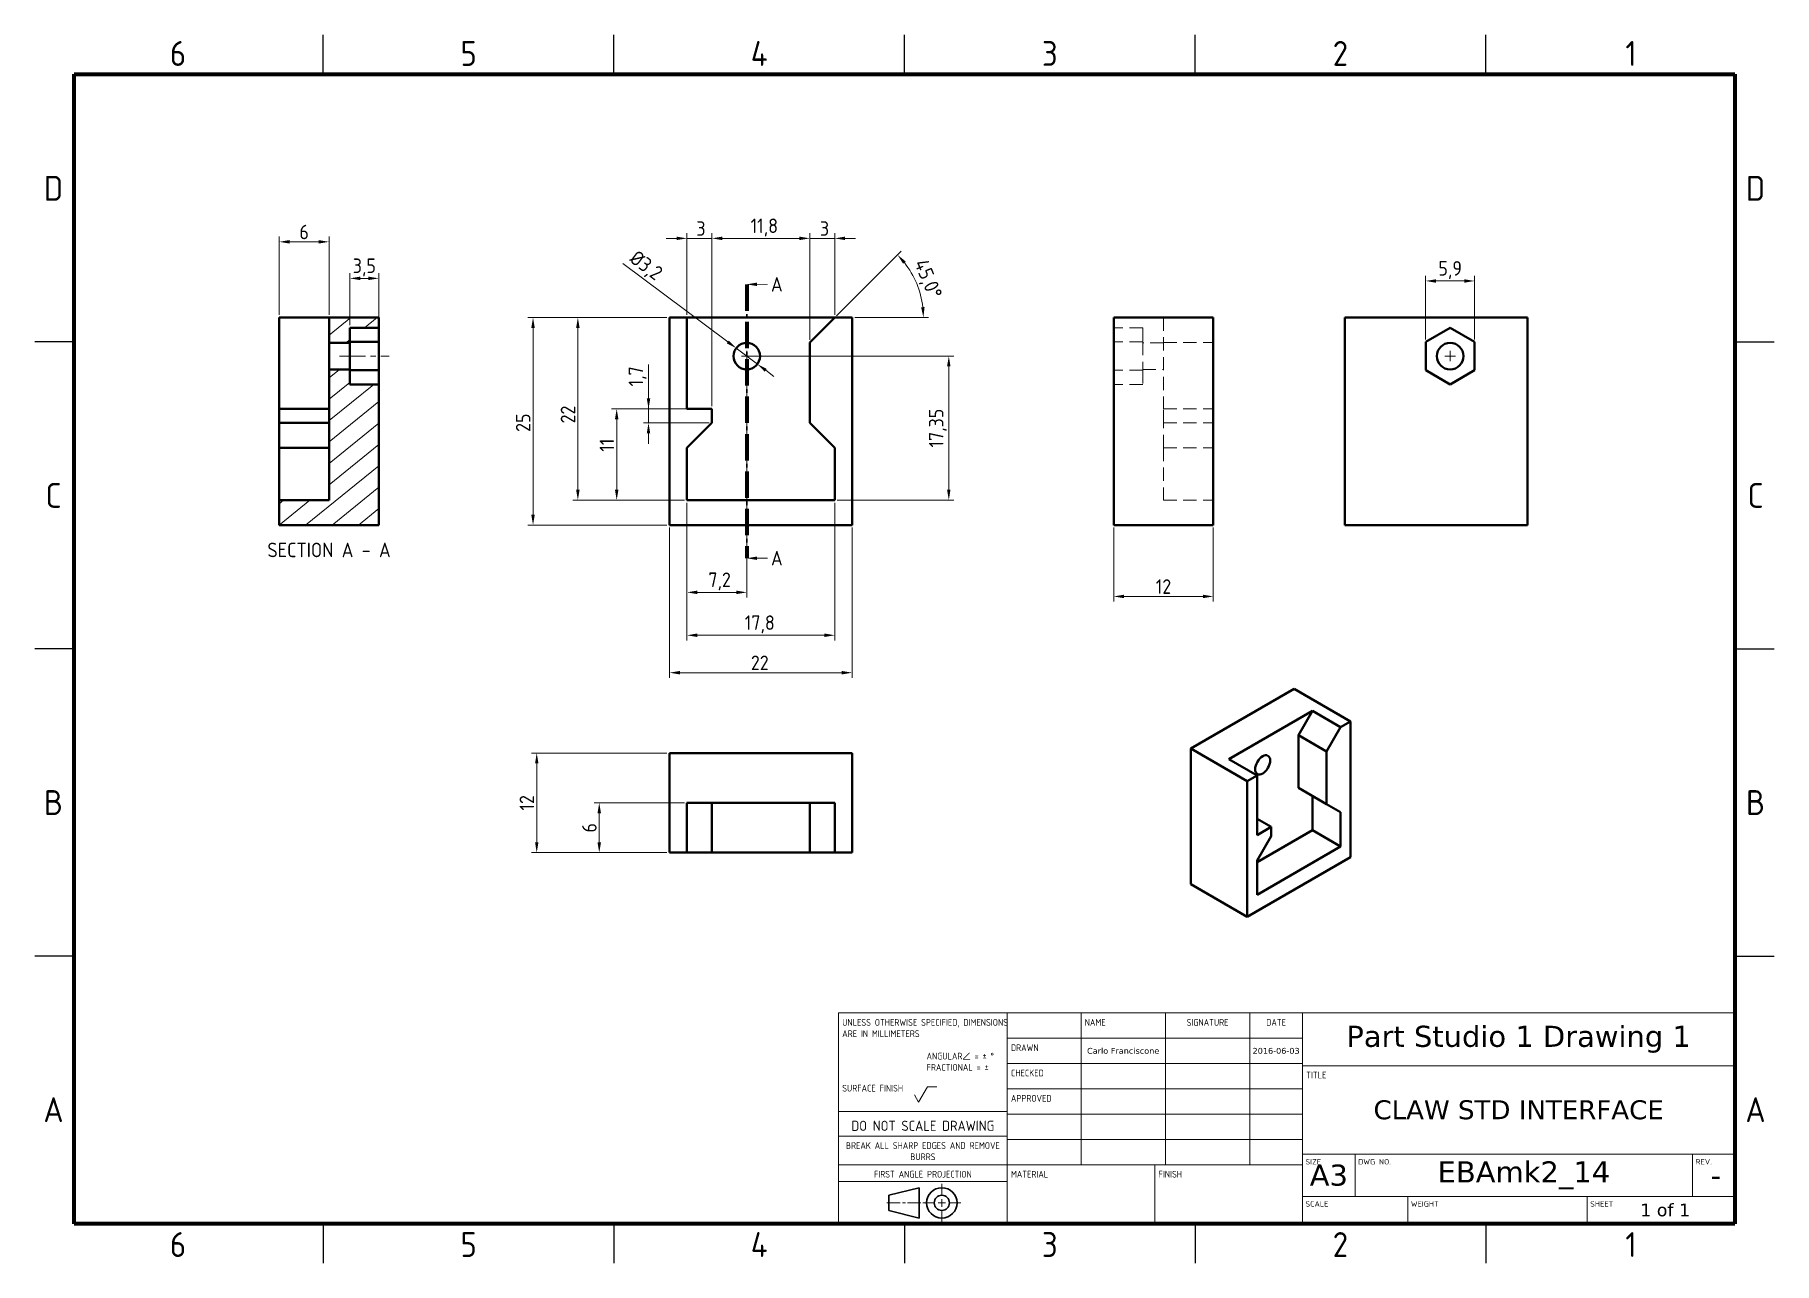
# Model space of a CAD drawing. Header units: inches. Extents: x 0 to 419, y 0 to 296.
import ezdxf

# ---------------------------------------------------------------- set-up
doc = ezdxf.new("R2010")
doc.units = ezdxf.units.IN
doc.header["$LTSCALE"] = 12.7
doc.header["$MEASUREMENT"] = 0
for name, pattern in [('CENTER', [0.787402, 0.492126, -0.098425, 0.098425, -0.098425]), ('HIDDEN', [0.375, 0.25, -0.125]), ('ONS_DASHDOT', [0.71, 0.5, -0.1, 0.01, -0.1])]:
    doc.linetypes.add(name, pattern=pattern)
for name, color, linetype, lineweight in [('BORDER_FRAME', 7, 'Continuous', 70), ('BORDER_ZONES', 7, 'Continuous', 25), ('CENTERLINES', 7, 'CENTER', 15), ('CENTERMARKS', 7, 'Continuous', 15), ('Hidden', 7, 'HIDDEN', 15), ('SECTION_CUTTING_LINE', 7, 'ONS_DASHDOT', 70), ('TEXT', 7, 'Continuous', 25), ('TITLE_BLOCK', 7, 'Continuous', 15), ('VIEW_HATCHES', 7, 'Continuous', 15), ('Visible', 7, 'Continuous', 40)]:
    doc.layers.add(name, color=color, linetype=linetype, lineweight=lineweight)
doc.styles.add('Onshape-Standard', font='ISOCP.SHX')
doc.styles.add('Onshape-Standard-Dimension', font='ISOCP.SHX')
doc.styles.add('Onshape-Standard-Fields', font='DejaVuSansMono.ttf')
doc.dimstyles.new('Onshape-ISO-25$0', dxfattribs={"dimtxt": 3.5, "dimasz": 2.5, "dimexe": 1.25, "dimexo": 0.625, "dimtad": 1, "dimtxsty": 'Onshape-Standard-Dimension', "dimcen": 2.5, "dimadec": 1, "dimazin": 0, "dimtfac": 1, "dimtmove": 0, "dimatfit": 3, "dimfxl": 0, "dimlwd": 13, "dimlwe": 13, "dimarcsym": 0})
doc.dimstyles.new('Onshape-ISO-25$2', dxfattribs={"dimtxt": 3.5, "dimasz": 2.5, "dimexe": 1.25, "dimexo": 0.625, "dimtad": 1, "dimtxsty": 'Onshape-Standard-Dimension', "dimcen": 2.5, "dimadec": 1, "dimazin": 0, "dimtfac": 1, "dimtmove": 0, "dimatfit": 3, "dimfxl": 0, "dimlwd": 13, "dimlwe": 13, "dimarcsym": 0})
doc.dimstyles.new('Onshape-ISO-25$3', dxfattribs={"dimtxt": 3.5, "dimasz": 2.5, "dimexe": 1.25, "dimexo": 0.625, "dimtad": 1, "dimtxsty": 'Onshape-Standard-Dimension', "dimcen": 0, "dimadec": 1, "dimazin": 0, "dimtfac": 1, "dimtmove": 0, "dimatfit": 3, "dimfxl": 0, "dimlwd": 13, "dimlwe": 13, "dimarcsym": 0})
pattern_1 = [(39, (58.884, 178.3683), (-2.51728, 3.10858), [])]

# ---------------------------------------------------------------- blocks, each defined once
blk = doc.blocks.new('*D1')
at = {"layer": 'Defpoints', "color": 0}
for p in [(152.9, 228.37), (120.02, 178.37), (152.9, 178.37)]:
    blk.add_point(p, dxfattribs=at)
at = {"layer": 'TEXT', "color": 0, "lineweight": 13}
for p, q in [((152.27, 228.37), (118.77, 228.37)), ((120.02, 225.87), (120.02, 180.87)), ((152.27, 178.37), (118.77, 178.37))]:
    blk.add_line(p, q, dxfattribs=at)
at = {"layer": 'TEXT', "color": 0}
for points in [[(120.44, 225.87), (119.6, 225.87), (120.02, 228.37)], [(119.6, 180.87), (120.44, 180.87), (120.02, 178.37)]]:
    blk.add_solid(points, dxfattribs=at)
at = {"layer": 'TEXT', "color": 0, "insert": (117.64, 203.02), "char_height": 3.5, "attachment_point": 5, "rotation": 90, "style": 'Onshape-Standard-Dimension'}
blk.add_mtext('25', dxfattribs=at)
blk = doc.blocks.new('*D2')
at = {"layer": 'Defpoints', "color": 0}
for p in [(152.9, 228.37), (130.82, 184.37), (157.1, 184.37)]:
    blk.add_point(p, dxfattribs=at)
at = {"layer": 'TEXT', "color": 0, "lineweight": 13}
for p, q in [((152.27, 228.37), (129.57, 228.37)), ((130.82, 225.87), (130.82, 186.87)), ((156.47, 184.37), (129.57, 184.37))]:
    blk.add_line(p, q, dxfattribs=at)
at = {"layer": 'TEXT', "color": 0}
for points in [[(131.23, 225.87), (130.4, 225.87), (130.82, 228.37)], [(130.4, 186.87), (131.23, 186.87), (130.82, 184.37)]]:
    blk.add_solid(points, dxfattribs=at)
at = {"layer": 'TEXT', "color": 0, "insert": (128.44, 205), "char_height": 3.5, "attachment_point": 5, "rotation": 90, "style": 'Onshape-Standard-Dimension'}
blk.add_mtext('22', dxfattribs=at)
blk = doc.blocks.new('*D3')
at = {"layer": 'Defpoints', "color": 0}
for p in [(152.9, 178.37), (196.9, 178.37), (196.9, 142.79)]:
    blk.add_point(p, dxfattribs=at)
at = {"layer": 'TEXT', "color": 0, "lineweight": 13}
for p, q in [((152.9, 177.74), (152.9, 141.54)), ((196.9, 177.74), (196.9, 141.54)), ((155.4, 142.79), (194.4, 142.79))]:
    blk.add_line(p, q, dxfattribs=at)
at = {"layer": 'TEXT', "color": 0}
for points in [[(155.4, 143.21), (155.4, 142.37), (152.9, 142.79)], [(194.4, 142.37), (194.4, 143.21), (196.9, 142.79)]]:
    blk.add_solid(points, dxfattribs=at)
at = {"layer": 'TEXT', "color": 0, "insert": (174.64, 145.16), "char_height": 3.5, "attachment_point": 5, "style": 'Onshape-Standard-Dimension'}
blk.add_mtext('22', dxfattribs=at)
blk = doc.blocks.new('*D4')
at = {"layer": 'Defpoints', "color": 0}
for p in [(157.1, 184.37), (192.7, 184.37), (192.7, 151.81)]:
    blk.add_point(p, dxfattribs=at)
at = {"layer": 'TEXT', "color": 0, "lineweight": 13}
for p, q in [((157.1, 183.74), (157.1, 150.56)), ((192.7, 183.74), (192.7, 150.56)), ((159.6, 151.81), (190.2, 151.81))]:
    blk.add_line(p, q, dxfattribs=at)
at = {"layer": 'TEXT', "color": 0}
for points in [[(159.6, 152.23), (159.6, 151.39), (157.1, 151.81)], [(190.2, 151.39), (190.2, 152.23), (192.7, 151.81)]]:
    blk.add_solid(points, dxfattribs=at)
at = {"layer": 'TEXT', "color": 0, "insert": (174.64, 154.44), "char_height": 3.5, "attachment_point": 5, "style": 'Onshape-Standard-Dimension'}
blk.add_mtext('17,8', dxfattribs=at)
blk = doc.blocks.new('*D5')
at = {"layer": 'Defpoints', "color": 0}
for p in [(186.7, 247.44), (186.7, 222.37), (163.1, 206.37)]:
    blk.add_point(p, dxfattribs=at)
at = {"layer": 'TEXT', "color": 0, "lineweight": 13}
for p, q in [((163.1, 206.99), (163.1, 248.69)), ((165.6, 247.44), (184.2, 247.44)), ((186.7, 222.99), (186.7, 248.69))]:
    blk.add_line(p, q, dxfattribs=at)
at = {"layer": 'TEXT', "color": 0}
for points in [[(165.6, 247.86), (165.6, 247.03), (163.1, 247.44)], [(184.2, 247.03), (184.2, 247.86), (186.7, 247.44)]]:
    blk.add_solid(points, dxfattribs=at)
at = {"layer": 'TEXT', "color": 0, "insert": (175.73, 250.07), "char_height": 3.5, "attachment_point": 5, "style": 'Onshape-Standard-Dimension'}
blk.add_mtext('11,8', dxfattribs=at)
blk = doc.blocks.new('*D6')
at = {"layer": 'Defpoints', "color": 0}
for p in [(163.1, 247.44), (157.1, 228.37), (163.1, 206.37)]:
    blk.add_point(p, dxfattribs=at)
at = {"layer": 'TEXT', "color": 0, "lineweight": 13}
for p, q in [((154.6, 247.44), (152.1, 247.44)), ((157.1, 228.99), (157.1, 248.69)), ((157.1, 247.44), (163.1, 247.44)), ((163.1, 206.99), (163.1, 248.69)), ((165.6, 247.44), (168.1, 247.44))]:
    blk.add_line(p, q, dxfattribs=at)
at = {"layer": 'TEXT', "color": 0}
for points in [[(154.6, 247.03), (154.6, 247.86), (157.1, 247.44)], [(165.6, 247.86), (165.6, 247.03), (163.1, 247.44)]]:
    blk.add_solid(points, dxfattribs=at)
at = {"layer": 'TEXT', "color": 0, "insert": (160.47, 249.82), "char_height": 3.5, "attachment_point": 5, "style": 'Onshape-Standard-Dimension'}
blk.add_mtext('3', dxfattribs=at)
blk = doc.blocks.new('*D7')
at = {"layer": 'Defpoints', "color": 0}
for p in [(259.89, 178.37), (283.89, 178.37), (283.89, 161.17)]:
    blk.add_point(p, dxfattribs=at)
at = {"layer": 'TEXT', "color": 0, "lineweight": 13}
for p, q in [((259.89, 177.74), (259.89, 159.92)), ((283.89, 177.74), (283.89, 159.92)), ((262.39, 161.17), (281.39, 161.17))]:
    blk.add_line(p, q, dxfattribs=at)
at = {"layer": 'TEXT', "color": 0}
for points in [[(262.39, 161.58), (262.39, 160.75), (259.89, 161.17)], [(281.39, 160.75), (281.39, 161.58), (283.89, 161.17)]]:
    blk.add_solid(points, dxfattribs=at)
at = {"layer": 'TEXT', "color": 0, "insert": (271.89, 163.54), "char_height": 3.5, "attachment_point": 5, "style": 'Onshape-Standard-Dimension'}
blk.add_mtext('12', dxfattribs=at)
blk = doc.blocks.new('*D8')
at = {"layer": 'Defpoints', "color": 0}
for p in [(192.7, 247.44), (192.7, 228.37), (186.7, 222.37)]:
    blk.add_point(p, dxfattribs=at)
at = {"layer": 'TEXT', "color": 0, "lineweight": 13}
for p, q in [((184.2, 247.44), (181.7, 247.44)), ((186.7, 222.99), (186.7, 248.69)), ((186.7, 247.44), (192.7, 247.44)), ((192.7, 228.99), (192.7, 248.69)), ((195.2, 247.44), (197.7, 247.44))]:
    blk.add_line(p, q, dxfattribs=at)
at = {"layer": 'TEXT', "color": 0}
for points in [[(184.2, 247.03), (184.2, 247.86), (186.7, 247.44)], [(195.2, 247.86), (195.2, 247.03), (192.7, 247.44)]]:
    blk.add_solid(points, dxfattribs=at)
at = {"layer": 'TEXT', "color": 0, "insert": (190.24, 249.82), "char_height": 3.5, "attachment_point": 5, "style": 'Onshape-Standard-Dimension'}
blk.add_mtext('3', dxfattribs=at)
blk = doc.blocks.new('*D9')
at = {"layer": 'Defpoints', "color": 0}
for p in [(163.1, 206.37), (147.84, 202.97), (163.1, 202.97)]:
    blk.add_point(p, dxfattribs=at)
at = {"layer": 'TEXT', "color": 0, "lineweight": 13}
for p, q in [((147.84, 206.37), (147.84, 217.02)), ((147.84, 208.87), (147.84, 211.37)), ((162.47, 206.37), (146.59, 206.37)), ((147.84, 206.37), (147.84, 202.97)), ((162.47, 202.97), (146.59, 202.97)), ((147.84, 200.47), (147.84, 197.97))]:
    blk.add_line(p, q, dxfattribs=at)
at = {"layer": 'TEXT', "color": 0}
for points in [[(147.42, 208.87), (148.25, 208.87), (147.84, 206.37)], [(148.25, 200.47), (147.42, 200.47), (147.84, 202.97)]]:
    blk.add_solid(points, dxfattribs=at)
at = {"layer": 'TEXT', "color": 0, "insert": (145.21, 214.19), "char_height": 3.5, "attachment_point": 5, "rotation": 90, "style": 'Onshape-Standard-Dimension'}
blk.add_mtext('1,7', dxfattribs=at)
blk = doc.blocks.new('*D10')
at = {"layer": 'Defpoints', "color": 0}
for p in [(152.9, 123.43), (120.91, 99.43), (152.9, 99.43)]:
    blk.add_point(p, dxfattribs=at)
at = {"layer": 'TEXT', "color": 0, "lineweight": 13}
for p, q in [((152.27, 123.43), (119.66, 123.43)), ((120.91, 120.93), (120.91, 101.93)), ((152.27, 99.43), (119.66, 99.43))]:
    blk.add_line(p, q, dxfattribs=at)
at = {"layer": 'TEXT', "color": 0}
for points in [[(121.33, 120.93), (120.5, 120.93), (120.91, 123.43)], [(120.5, 101.93), (121.33, 101.93), (120.91, 99.43)]]:
    blk.add_solid(points, dxfattribs=at)
at = {"layer": 'TEXT', "color": 0, "insert": (118.54, 111.43), "char_height": 3.5, "attachment_point": 5, "rotation": 90, "style": 'Onshape-Standard-Dimension'}
blk.add_mtext('12', dxfattribs=at)
blk = doc.blocks.new('*D11')
at = {"layer": 'Defpoints', "color": 0}
for p in [(157.1, 111.43), (135.97, 99.43), (152.9, 99.43)]:
    blk.add_point(p, dxfattribs=at)
at = {"layer": 'TEXT', "color": 0, "lineweight": 13}
for p, q in [((156.47, 111.43), (134.72, 111.43)), ((135.97, 108.93), (135.97, 101.93)), ((152.27, 99.43), (134.72, 99.43))]:
    blk.add_line(p, q, dxfattribs=at)
at = {"layer": 'TEXT', "color": 0}
for points in [[(136.39, 108.93), (135.55, 108.93), (135.97, 111.43)], [(135.55, 101.93), (136.39, 101.93), (135.97, 99.43)]]:
    blk.add_solid(points, dxfattribs=at)
at = {"layer": 'TEXT', "color": 0, "insert": (133.59, 105.43), "char_height": 3.5, "attachment_point": 5, "rotation": 90, "style": 'Onshape-Standard-Dimension'}
blk.add_mtext('6', dxfattribs=at)
blk = doc.blocks.new('*D12')
at = {"layer": 'Defpoints', "color": 0}
for p in [(171.5, 219.07), (157.1, 184.37), (171.5, 162.15)]:
    blk.add_point(p, dxfattribs=at)
at = {"layer": 'TEXT', "color": 0, "lineweight": 13}
for p, q in [((171.5, 218.44), (171.5, 160.9)), ((157.1, 183.74), (157.1, 160.9)), ((159.6, 162.15), (169, 162.15))]:
    blk.add_line(p, q, dxfattribs=at)
at = {"layer": 'TEXT', "color": 0}
for points in [[(159.6, 162.57), (159.6, 161.73), (157.1, 162.15)], [(169, 161.73), (169, 162.57), (171.5, 162.15)]]:
    blk.add_solid(points, dxfattribs=at)
at = {"layer": 'TEXT', "color": 0, "insert": (164.96, 164.78), "char_height": 3.5, "attachment_point": 5, "style": 'Onshape-Standard-Dimension'}
blk.add_mtext('7,2', dxfattribs=at)
blk = doc.blocks.new('*D13')
at = {"layer": 'Defpoints', "color": 0}
for p in [(171.5, 219.07), (192.7, 184.37), (220.17, 184.37)]:
    blk.add_point(p, dxfattribs=at)
at = {"layer": 'TEXT', "color": 0, "lineweight": 13}
for p, q in [((172.12, 219.07), (221.42, 219.07)), ((220.17, 216.57), (220.17, 186.87)), ((193.32, 184.37), (221.42, 184.37))]:
    blk.add_line(p, q, dxfattribs=at)
at = {"layer": 'TEXT', "color": 0}
for points in [[(220.58, 216.57), (219.75, 216.57), (220.17, 219.07)], [(219.75, 186.87), (220.58, 186.87), (220.17, 184.37)]]:
    blk.add_solid(points, dxfattribs=at)
at = {"layer": 'TEXT', "color": 0, "insert": (217.54, 201.72), "char_height": 3.5, "attachment_point": 5, "rotation": 90, "style": 'Onshape-Standard-Dimension'}
blk.add_mtext('17,35', dxfattribs=at)
blk = doc.blocks.new('*D14')
at = {"layer": 'Defpoints', "color": 0}
for p in [(168.94, 220.99), (174.06, 217.15)]:
    blk.add_point(p, dxfattribs=at)
at = {"layer": 'TEXT', "color": 0, "lineweight": 13}
for p, q in [((166.94, 222.49), (141.69, 241.39)), ((174.06, 217.15), (168.94, 220.99)), ((176.06, 215.65), (178.06, 214.15))]:
    blk.add_line(p, q, dxfattribs=at)
at = {"layer": 'TEXT', "color": 0}
for points in [[(166.69, 222.15), (167.19, 222.82), (168.94, 220.99)], [(176.31, 215.98), (175.81, 215.32), (174.06, 217.15)]]:
    blk.add_solid(points, dxfattribs=at)
at = {"layer": 'TEXT', "color": 0, "insert": (147.07, 240.65), "char_height": 3.5, "attachment_point": 5, "rotation": 323.167, "style": 'Onshape-Standard-Dimension'}
blk.add_mtext('%%c3,2', dxfattribs=at)
blk = doc.blocks.new('*D15')
at = {"layer": 'Defpoints', "color": 0}
for p in [(213.34, 233.9), (192.7, 228.37), (192.7, 228.37), (196.9, 228.37), (186.7, 222.37)]:
    blk.add_point(p, dxfattribs=at)
at = {"layer": 'TEXT', "color": 0, "lineweight": 13}
for p, q in [((193.14, 228.81), (208.69, 244.36)), ((197.52, 228.37), (215.31, 228.37))]:
    blk.add_line(p, q, dxfattribs=at)
blk.add_arc((192.7, 228.37), 21.36, 6.7084, 38.2916, dxfattribs=at)
at = {"layer": 'TEXT', "color": 0}
for points in [[(209.78, 241.88), (209.16, 241.33), (207.81, 243.48)], [(213.5, 230.84), (214.33, 230.89), (214.06, 228.37)]]:
    blk.add_solid(points, dxfattribs=at)
at = {"layer": 'TEXT', "color": 0, "insert": (214.87, 237.55), "char_height": 3.5, "attachment_point": 5, "rotation": 292.5, "style": 'Onshape-Standard-Dimension'}
blk.add_mtext('45,0%%d', dxfattribs=at)
blk = doc.blocks.new('*D16')
at = {"layer": 'Defpoints', "color": 0}
for p in [(157.1, 206.37), (140.17, 184.37), (157.1, 184.37)]:
    blk.add_point(p, dxfattribs=at)
at = {"layer": 'TEXT', "color": 0, "lineweight": 13}
for p, q in [((156.47, 206.37), (138.92, 206.37)), ((140.17, 203.87), (140.17, 186.87)), ((156.47, 184.37), (138.92, 184.37))]:
    blk.add_line(p, q, dxfattribs=at)
at = {"layer": 'TEXT', "color": 0}
for points in [[(140.59, 203.87), (139.76, 203.87), (140.17, 206.37)], [(139.76, 186.87), (140.59, 186.87), (140.17, 184.37)]]:
    blk.add_solid(points, dxfattribs=at)
at = {"layer": 'TEXT', "color": 0, "insert": (137.8, 197.62), "char_height": 3.5, "attachment_point": 5, "rotation": 90, "style": 'Onshape-Standard-Dimension'}
blk.add_mtext('11', dxfattribs=at)
blk = doc.blocks.new('*D17')
at = {"layer": 'Defpoints', "color": 0}
for p in [(346.84, 237.18), (335.04, 222.47), (346.84, 222.47)]:
    blk.add_point(p, dxfattribs=at)
at = {"layer": 'TEXT', "color": 0, "lineweight": 13}
for p, q in [((335.04, 223.1), (335.04, 238.43)), ((337.54, 237.18), (344.34, 237.18)), ((346.84, 223.1), (346.84, 238.43))]:
    blk.add_line(p, q, dxfattribs=at)
at = {"layer": 'TEXT', "color": 0}
for points in [[(337.54, 237.59), (337.54, 236.76), (335.04, 237.18)], [(344.34, 236.76), (344.34, 237.59), (346.84, 237.18)]]:
    blk.add_solid(points, dxfattribs=at)
at = {"layer": 'TEXT', "color": 0, "insert": (340.94, 239.81), "char_height": 3.5, "attachment_point": 5, "style": 'Onshape-Standard-Dimension'}
blk.add_mtext('5,9', dxfattribs=at)
blk = doc.blocks.new('*D18')
at = {"layer": 'Defpoints', "color": 0}
for p in [(70.88, 246.61), (58.88, 228.37), (70.88, 228.37)]:
    blk.add_point(p, dxfattribs=at)
at = {"layer": 'TEXT', "color": 0, "lineweight": 13}
for p, q in [((58.88, 228.99), (58.88, 247.86)), ((70.88, 228.99), (70.88, 247.86)), ((61.38, 246.61), (68.38, 246.61))]:
    blk.add_line(p, q, dxfattribs=at)
at = {"layer": 'TEXT', "color": 0}
for points in [[(61.38, 247.03), (61.38, 246.19), (58.88, 246.61)], [(68.38, 246.19), (68.38, 247.03), (70.88, 246.61)]]:
    blk.add_solid(points, dxfattribs=at)
at = {"layer": 'TEXT', "color": 0, "insert": (64.88, 248.98), "char_height": 3.5, "attachment_point": 5, "style": 'Onshape-Standard-Dimension'}
blk.add_mtext('6', dxfattribs=at)
blk = doc.blocks.new('*D19')
at = {"layer": 'Defpoints', "color": 0}
for p in [(82.88, 237.81), (75.88, 225.88), (82.88, 225.88)]:
    blk.add_point(p, dxfattribs=at)
at = {"layer": 'TEXT', "color": 0, "lineweight": 13}
for p, q in [((75.88, 226.51), (75.88, 239.06)), ((82.88, 226.51), (82.88, 239.06)), ((78.38, 237.81), (80.38, 237.81))]:
    blk.add_line(p, q, dxfattribs=at)
at = {"layer": 'TEXT', "color": 0}
for points in [[(78.38, 238.22), (78.38, 237.39), (75.88, 237.81)], [(80.38, 237.39), (80.38, 238.22), (82.88, 237.81)]]:
    blk.add_solid(points, dxfattribs=at)
at = {"layer": 'TEXT', "color": 0, "insert": (79.38, 240.44), "char_height": 3.5, "attachment_point": 5, "style": 'Onshape-Standard-Dimension'}
blk.add_mtext('3,5', dxfattribs=at)

msp = doc.modelspace()

# ---------------------------------------------------------------- hatches: boundary and pattern name
at = {"layer": 'VIEW_HATCHES'}
h = msp.add_hatch(dxfattribs=at)
h.set_pattern_fill('LINE', color=256, scale=32, angle=39, style=0)
h.set_pattern_definition(pattern_1)
edge = h.paths.add_edge_path()
edge.add_line((70.884, 222.268), (75.884, 222.268))
edge.add_line((75.884, 225.881), (75.884, 222.268))
edge.add_line((75.884, 225.881), (82.884, 225.881))
edge.add_line((82.884, 225.881), (82.884, 228.368))
edge.add_line((82.884, 228.368), (70.884, 228.368))
edge.add_line((70.884, 222.268), (70.884, 228.368))
h = msp.add_hatch(dxfattribs=at)
h.set_pattern_fill('LINE', color=256, scale=32, angle=39, style=0)
h.set_pattern_definition(pattern_1)
edge = h.paths.add_edge_path()
edge.add_line((82.884, 178.368), (58.884, 178.368))
edge.add_line((82.884, 178.368), (82.884, 212.256))
edge.add_line((75.884, 212.256), (82.884, 212.256))
edge.add_line((75.884, 215.868), (75.884, 212.256))
edge.add_line((75.884, 215.868), (70.884, 215.868))
edge.add_line((70.884, 184.368), (70.884, 215.868))
edge.add_line((70.884, 184.368), (58.884, 184.368))
edge.add_line((58.884, 178.368), (58.884, 184.368))

# ---------------------------------------------------------------- linework, layer by layer
for points in [[(171.499, 236.368), (173.999, 235.952), (173.999, 236.785)], [(173.999, 236.264), (176.499, 236.264), (173.999, 236.472), (176.499, 236.472)], [(171.499, 170.368), (173.999, 169.952), (173.999, 170.785)], [(173.999, 170.264), (176.499, 170.264), (173.999, 170.472), (176.499, 170.472)]]:
    msp.add_solid(points)
at = {"layer": 'BORDER_FRAME', "color": 7}
for p, q in [((9.5, 10), (9.5, 287)), ((9.5, 287), (409.5, 287)), ((409.5, 287), (409.5, 10)), ((409.5, 10), (9.5, 10))]:
    msp.add_line(p, q, dxfattribs=at)
at = {"layer": 'BORDER_ZONES', "color": 7}
for p, q in [((69.5, 287), (69.5, 296.5)), ((139.5, 287), (139.5, 296.5)), ((209.5, 287), (209.5, 296.5)), ((279.5, 287), (279.5, 296.5)), ((349.5, 287), (349.5, 296.5)), ((9.5, 222.5), (0, 222.5)), ((409.5, 222.5), (419, 222.5)), ((9.5, 148.5), (0, 148.5)), ((409.5, 148.5), (419, 148.5)), ((9.5, 74.5), (0, 74.5)), ((409.5, 74.5), (419, 74.5)), ((69.5, 10), (69.5, 0.5)), ((139.5, 10), (139.5, 0.5)), ((209.5, 10), (209.5, 0.5)), ((279.5, 10), (279.5, 0.5)), ((349.5, 10), (349.5, 0.5))]:
    msp.add_line(p, q, dxfattribs=at)
at = {"layer": 'CENTERLINES'}
msp.add_line((73.384, 219.068), (85.384, 219.068), dxfattribs=at)
at = {"layer": 'CENTERMARKS'}
for p, q in [((170.249, 219.068), (172.749, 219.068)), ((171.499, 217.818), (171.499, 220.318)), ((339.693, 219.068), (342.193, 219.068)), ((340.943, 217.818), (340.943, 220.318))]:
    msp.add_line(p, q, dxfattribs=at)
at = {"layer": 'Hidden'}
for p, q in [((271.889, 228.368), (271.889, 206.368)), ((266.889, 225.881), (259.889, 225.881)), ((266.889, 222.475), (259.889, 222.475)), ((266.889, 225.881), (266.889, 222.475)), ((266.889, 222.475), (266.889, 215.662)), ((271.889, 222.268), (266.889, 222.268)), ((271.889, 222.368), (283.889, 222.368)), ((266.889, 215.662), (259.889, 215.662)), ((266.889, 215.868), (271.889, 215.868)), ((266.889, 215.662), (266.889, 212.256)), ((266.889, 212.256), (259.889, 212.256)), ((271.889, 206.368), (283.889, 206.368)), ((271.889, 202.968), (271.889, 206.368)), ((271.889, 196.968), (271.889, 202.968)), ((271.889, 202.968), (283.889, 202.968)), ((271.889, 196.968), (271.889, 184.368)), ((271.889, 196.968), (283.889, 196.968)), ((271.889, 184.368), (283.889, 184.368))]:
    msp.add_line(p, q, dxfattribs=at)
at = {"layer": 'SECTION_CUTTING_LINE'}
msp.add_line((171.499, 236.368), (171.499, 170.368), dxfattribs=at)
at = {"layer": 'TITLE_BLOCK', "color": 7}
for p, q in [((193.6, 10), (193.6, 60.8)), ((193.6, 60.8), (234.24, 60.8)), ((234.24, 10), (234.24, 60.8)), ((234.24, 60.8), (305.36, 60.8)), ((252.02, 24.224), (252.02, 60.8)), ((272.34, 24.224), (272.34, 60.8)), ((292.66, 24.224), (292.66, 60.8)), ((305.36, 10), (305.36, 60.8)), ((305.36, 60.8), (409.5, 60.8)), ((234.24, 54.704), (305.36, 54.704)), ((234.24, 48.608), (305.36, 48.608)), ((305.36, 48.1), (409.5, 48.1)), ((212.904, 39.33), (215.038, 43.025)), ((215.038, 43.025), (217.273, 43.025)), ((234.24, 42.512), (305.36, 42.512)), ((211.888, 41.09), (212.904, 39.33)), ((193.6, 37.026), (234.24, 37.026)), ((234.24, 36.416), (305.36, 36.416)), ((193.6, 31.133), (234.24, 31.133)), ((234.24, 30.32), (305.36, 30.32)), ((305.36, 26.764), (409.5, 26.764)), ((318.06, 16.604), (318.06, 26.764)), ((399.34, 16.604), (399.34, 26.764)), ((193.6, 24.224), (234.24, 24.224)), ((234.24, 24.224), (305.36, 24.224)), ((269.8, 10), (269.8, 24.224)), ((193.6, 20.16), (234.24, 20.16)), ((305.36, 16.604), (409.5, 16.604)), ((330.76, 10), (330.76, 16.604)), ((373.94, 10), (373.94, 16.604)), ((193.6, 10), (234.24, 10))]:
    msp.add_line(p, q, dxfattribs=at)
at = {"layer": 'TITLE_BLOCK', "color": 7, "lineweight": 30}
for p, q in [((213.006, 18.697), (205.69, 16.868)), ((205.69, 16.868), (205.69, 13.211)), ((213.006, 11.382), (213.006, 18.697)), ((205.69, 13.211), (213.006, 11.382))]:
    msp.add_line(p, q, dxfattribs=at)
at = {"layer": 'TITLE_BLOCK', "color": 7, "lineweight": 15}
for p, q in [((218.492, 16.868), (218.492, 19.611)), ((208.434, 15.039), (205.233, 15.039)), ((209.714, 15.039), (208.982, 15.039)), ((210.262, 15.039), (213.463, 15.039)), ((216.663, 15.039), (213.92, 15.039)), ((219.406, 15.039), (217.578, 15.039)), ((218.492, 15.954), (218.492, 14.125)), ((218.492, 13.211), (218.492, 10.467)), ((220.321, 15.039), (223.064, 15.039))]:
    msp.add_line(p, q, dxfattribs=at)
at = {"layer": 'TITLE_BLOCK', "color": 7, "lineweight": 30}
for radius in [3.658, 1.829]:
    msp.add_circle((218.492, 15.039), radius, dxfattribs=at)
at = {"layer": 'Visible'}
for p, q in [((58.884, 228.368), (58.884, 206.368)), ((70.884, 228.368), (58.884, 228.368)), ((82.884, 228.368), (70.884, 228.368)), ((70.884, 222.268), (70.884, 228.368)), ((82.884, 225.881), (82.884, 228.368)), ((152.899, 228.368), (152.899, 178.368)), ((152.899, 228.368), (157.099, 228.368)), ((157.099, 228.368), (157.099, 206.368)), ((157.099, 228.368), (192.699, 228.368)), ((192.699, 228.368), (186.699, 222.368)), ((192.699, 228.368), (196.899, 228.368)), ((196.899, 228.368), (196.899, 178.368)), ((259.889, 228.368), (283.889, 228.368)), ((259.889, 228.368), (259.889, 178.368)), ((283.889, 228.368), (283.889, 178.368)), ((315.543, 228.368), (315.543, 178.368)), ((359.543, 228.368), (315.543, 228.368)), ((359.543, 228.368), (359.543, 178.368)), ((70.884, 215.868), (70.884, 222.268)), ((70.884, 222.268), (75.884, 222.268)), ((75.884, 225.881), (82.884, 225.881)), ((75.884, 225.881), (75.884, 222.268)), ((75.884, 222.475), (82.884, 222.475)), ((75.884, 215.868), (75.884, 222.268)), ((82.884, 225.881), (82.884, 222.475)), ((82.884, 222.475), (82.884, 215.662)), ((186.699, 222.368), (186.699, 202.968)), ((335.043, 222.475), (340.943, 225.881)), ((335.043, 215.662), (335.043, 222.475)), ((340.943, 225.881), (346.843, 222.475)), ((346.843, 222.475), (346.843, 215.662)), ((75.884, 215.868), (70.884, 215.868)), ((70.884, 184.368), (70.884, 215.868)), ((75.884, 215.868), (75.884, 212.256)), ((75.884, 215.662), (82.884, 215.662)), ((82.884, 215.662), (82.884, 212.256)), ((340.943, 212.256), (335.043, 215.662)), ((346.843, 215.662), (340.943, 212.256)), ((75.884, 212.256), (82.884, 212.256)), ((82.884, 178.368), (82.884, 212.256)), ((70.884, 206.368), (58.884, 206.368)), ((58.884, 206.368), (58.884, 202.968)), ((157.099, 206.368), (163.099, 206.368)), ((163.099, 206.368), (163.099, 202.968)), ((70.884, 202.968), (58.884, 202.968)), ((58.884, 202.968), (58.884, 196.968)), ((163.099, 202.968), (157.099, 196.968)), ((186.699, 202.968), (192.699, 196.968)), ((70.884, 196.968), (58.884, 196.968)), ((58.884, 196.968), (58.884, 184.368)), ((157.099, 196.968), (157.099, 184.368)), ((192.699, 196.968), (192.699, 184.368)), ((70.884, 184.368), (58.884, 184.368)), ((58.884, 178.368), (58.884, 184.368)), ((157.099, 184.368), (192.699, 184.368)), ((82.884, 178.368), (58.884, 178.368)), ((152.899, 178.368), (196.899, 178.368)), ((259.889, 178.368), (283.889, 178.368)), ((359.543, 178.368), (315.543, 178.368)), ((278.467, 124.498), (303.357, 138.869)), ((303.357, 138.869), (316.933, 131.03)), ((287.631, 121.951), (307.769, 133.578)), ((304.375, 127.699), (307.769, 133.578)), ((307.769, 133.578), (314.557, 129.659)), ((314.557, 129.659), (316.933, 131.03)), ((316.933, 131.03), (316.933, 98.37)), ((304.375, 115.027), (304.375, 127.699)), ((304.375, 127.699), (311.163, 123.78)), ((314.557, 129.659), (311.163, 123.78)), ((152.899, 123.434), (152.899, 99.434)), ((152.899, 123.434), (196.899, 123.434)), ((196.899, 123.434), (196.899, 99.434)), ((278.467, 124.498), (292.043, 116.66)), ((278.467, 124.498), (278.467, 91.838)), ((287.631, 121.951), (294.419, 118.032)), ((311.163, 123.78), (311.163, 111.108)), ((292.043, 116.66), (294.419, 118.032)), ((294.419, 118.032), (294.419, 103.661)), ((292.043, 116.66), (292.043, 84)), ((304.375, 115.027), (311.163, 111.108)), ((157.099, 111.434), (157.099, 99.434)), ((157.099, 111.434), (192.699, 111.434)), ((163.099, 111.434), (163.099, 99.434)), ((186.699, 111.434), (186.699, 99.434)), ((192.699, 111.434), (192.699, 99.434)), ((307.769, 113.067), (307.769, 104.837)), ((311.163, 111.108), (314.557, 109.148)), ((314.557, 109.148), (314.557, 100.918)), ((294.419, 107.581), (297.813, 105.621)), ((294.419, 103.661), (297.813, 105.621)), ((294.419, 97.129), (307.769, 104.837)), ((297.813, 105.621), (297.813, 103.4)), ((307.769, 104.837), (314.557, 100.918)), ((297.813, 103.4), (294.419, 97.521)), ((294.419, 89.291), (314.557, 100.918)), ((152.899, 99.434), (157.099, 99.434)), ((157.099, 99.434), (163.099, 99.434)), ((163.099, 99.434), (186.699, 99.434)), ((192.699, 99.434), (186.699, 99.434)), ((192.699, 99.434), (196.899, 99.434)), ((292.043, 84), (316.933, 98.37)), ((294.419, 97.521), (294.419, 89.291)), ((278.467, 91.838), (292.043, 84))]:
    msp.add_line(p, q, dxfattribs=at)
msp.add_circle((171.499, 219.068), 3.2, dxfattribs=at)
at = {"layer": 'Visible', "extrusion": (-1.83697e-16, 0, -1)}
msp.add_circle((-340.943, 219.068), 3.2, dxfattribs=at)
at = {"layer": 'Visible'}
msp.add_ellipse((295.777, 120.579), major_axis=(1.28, 2.217), ratio=0.5773503, dxfattribs=at)

# ---------------------------------------------------------------- texts
at = {"layer": 'BORDER_ZONES', "color": 7, "char_height": 6, "attachment_point": 5, "style": 'Onshape-Standard'}
for s, insert in [('6', (34.5, 292)), ('5', (104.5, 292)), ('4', (174.5, 292)), ('3', (244.5, 292)), ('2', (314.5, 292)), ('1', (384.5, 292)), ('D', (4.5, 259.5)), ('D', (414.5, 259.5)), ('C', (4.5, 185.5)), ('C', (414.5, 185.5)), ('B', (4.5, 111.5)), ('B', (414.5, 111.5)), ('A', (4.5, 37.5)), ('A', (414.5, 37.5)), ('6', (34.5, 5)), ('5', (104.5, 5)), ('4', (174.5, 5)), ('3', (244.5, 5)), ('2', (314.5, 5)), ('1', (384.5, 5))]:
    msp.add_mtext(s, dxfattribs=dict(at, insert=insert))
at = {"layer": 'TEXT', "char_height": 3.5, "width": 3.15, "attachment_point": 1, "style": 'Onshape-Standard'}
for insert in [(177.332, 238.118), (177.332, 172.118)]:
    msp.add_mtext('\\FISOCP.SHX;\\W1.0000000000;\\T1.0000000000;\\o\\lA', dxfattribs=dict(at, insert=insert))
at = {"layer": 'TEXT', "insert": (70.884, 174.118), "char_height": 3.5, "attachment_point": 2, "style": 'Onshape-Standard'}
msp.add_mtext('SECTION A - A', dxfattribs=at)
at = {"layer": 'TITLE_BLOCK', "color": 7}
for s, insert, char_height, width, attachment_point, style in [('UNLESS OTHERWISE SPECIFIED, DIMENSIONS ARE IN MILLIMETERS', (194.494, 59.337), 1.6256, 40.64, 1, 'Onshape-Standard'), ('NAME', (252.914, 59.337), 1.6256, 20.32, 1, 'Onshape-Standard'), ('SIGNATURE', (282.5, 59.337), 1.6256, 20.32, 2, 'Onshape-Standard'), ('DATE', (299.01, 59.337), 1.6256, 12.7, 2, 'Onshape-Standard'), ('Part Studio 1 Drawing 1', (357.43, 54.45), 5.08, 104.14, 5, 'Onshape-Standard-Fields'), ('^J^J^JANGULAR∠ = ± °^JFRACTIONAL = ±', (214.814, 59.337), 1.6256, 20.32, 1, 'Onshape-Standard'), ('DRAWN', (235.134, 53.241), 1.6256, 17.78, 1, 'Onshape-Standard'), ('Carlo Franciscone', (262.18, 51.656), 1.4224, 20.32, 5, 'Onshape-Standard-Fields'), ('2016-06-03', (299.01, 51.656), 1.4224, 12.7, 5, 'Onshape-Standard-Fields'), ('CHECKED', (235.134, 47.145), 1.6256, 17.78, 1, 'Onshape-Standard'), ('TITLE', (306.254, 46.637), 1.6256, 12.7, 1, 'Onshape-Standard'), ('SURFACE FINISH', (194.494, 43.487), 1.6256, 20.32, 1, 'Onshape-Standard'), ('APPROVED', (235.134, 41.049), 1.6256, 17.78, 1, 'Onshape-Standard'), ('CLAW STD INTERFACE}', (357.43, 37.432), 4.572, 104.14, 5, 'Onshape-Standard-Fields'), ('DO NOT SCALE DRAWING', (213.92, 34.831), 2.4384, 40.64, 2, 'Onshape-Standard'), ('BREAK ALL SHARP EDGES AND REMOVE BURRS', (213.92, 29.67), 1.6256, 40.64, 2, 'Onshape-Standard'), ('SIZE', (306.075, 25.594), 1.3005, 12.7, 1, 'Onshape-Standard'), ('DWG NO.', (318.775, 25.594), 1.3005, 81.28, 1, 'Onshape-Standard'), ('EBAmk2_14}', (358.7, 21.684), 5.08, 81.28, 5, 'Onshape-Standard-Fields'), ('REV.', (400.055, 25.594), 1.3005, 10.16, 1, 'Onshape-Standard'), ('FIRST ANGLE PROJECTION', (213.92, 22.761), 1.6256, 40.64, 2, 'Onshape-Standard'), ('MATERIAL', (235.134, 22.761), 1.6256, 35.56, 1, 'Onshape-Standard'), ('FINISH', (270.694, 22.761), 1.6256, 35.56, 1, 'Onshape-Standard'), ('A3', (311.71, 21.684), 5.08, 12.7, 5, 'Onshape-Standard-Fields'), ('-', (404.928, 21.684), 5.08, 9.144, 5, 'Onshape-Standard-Fields'), ('SCALE', (306.075, 15.434), 1.3005, 25.4, 1, 'Onshape-Standard'), ('WEIGHT', (331.475, 15.434), 1.3005, 43.18, 1, 'Onshape-Standard'), ('SHEET', (374.655, 15.434), 1.3005, 35.56, 1, 'Onshape-Standard'), ('1 of 1', (392.736, 13.302), 3.048, 33.528, 5, 'Onshape-Standard-Fields')]:
    msp.add_mtext(s, dxfattribs=dict(at, insert=insert, char_height=char_height, width=width, attachment_point=attachment_point, style=style))

# ---------------------------------------------------------------- dimensions: what is measured, and where the dimension line sits
at = {"layer": 'TEXT'}
for base, p1, p2, picture, middle in [((163.099, 247.443), (157.099, 228.368), (163.099, 206.368), '*D6', (160.47, 247.443)), ((186.699, 247.443), (163.099, 206.368, 12), (186.699, 222.368, 12), '*D5', (175.732, 247.443)), ((192.699, 247.443), (186.699, 222.368), (192.699, 228.368), '*D8', (190.244, 247.443)), ((70.884, 246.609), (58.884, 228.368, -17.8), (70.884, 228.368, -3.4), '*D18', (64.884, 246.609)), ((82.884, 237.808), (75.884, 225.881, -3.4), (82.884, 225.881, -3.4), '*D19', (79.384, 237.808)), ((346.843, 237.178), (335.043, 222.475, 12), (346.843, 222.475, 12), '*D17', (340.943, 237.178)), ((171.499, 162.149), (157.099, 184.368, 12), (171.499, 219.068), '*D12', (164.961, 162.149)), ((192.699, 151.809), (157.099, 184.368, 12), (192.699, 184.368, 12), '*D4', (174.642, 151.809)), ((196.899, 142.789), (152.899, 178.368, 12), (196.899, 178.368, 12), '*D3', (174.642, 142.789)), ((283.889, 161.168), (259.889, 178.368, 22), (283.889, 178.368, 22), '*D7', (271.889, 161.168))]:
    dim = msp.add_linear_dim(base=base, p1=p1, p2=p2, dimstyle='Onshape-ISO-25$0', override={"dimlfac": 0.5}, dxfattribs=at)
    dim.commit()
    dim.dimension.update_dxf_attribs({"geometry": picture, "text_midpoint": middle, "dimtype": 160})
dim = msp.add_diameter_dim_2p(p1=(174.06, 217.15), p2=(168.938, 220.987), dimstyle='Onshape-ISO-25$3', override={"dimlfac": 0.5}, dxfattribs=at)
dim.commit()
dim.dimension.update_dxf_attribs({"geometry": '*D14', "text_midpoint": (145.493, 238.547), "dimtype": 163})
dim = msp.add_angular_dim_2l(base=(213.336, 233.898), line1=((192.699, 228.368, 12), (186.699, 222.368, 12)), line2=((192.699, 228.368, 12), (196.899, 228.368, 12)), dimstyle='Onshape-ISO-25$2', override={"dimlfac": 0.5}, dxfattribs=at)
dim.commit()
dim.dimension.update_dxf_attribs({"geometry": '*D15', "text_midpoint": (212.437, 236.544), "dimtype": 162})
for base, p1, p2, picture, middle in [((120.019, 178.368), (152.899, 228.368, 12), (152.899, 178.368, 12), '*D1', (120.019, 203.021)), ((130.815, 184.368), (152.899, 228.368, 12), (157.099, 184.368, 12), '*D2', (130.815, 205.001)), ((220.167, 184.368), (171.499, 219.068), (192.699, 184.368, 12), '*D13', (220.167, 201.718)), ((147.837, 202.968), (163.099, 206.368, 12), (163.099, 202.968, 12), '*D9', (147.837, 214.192)), ((140.172, 184.368), (157.099, 206.368, 12), (157.099, 184.368, 12), '*D16', (140.172, 197.623)), ((120.915, 99.434), (152.899, 123.434, 25), (152.899, 99.434, 25), '*D10', (120.915, 111.434)), ((135.969, 99.434), (157.099, 111.434, 25), (152.899, 99.434, 25), '*D11', (135.969, 105.434))]:
    dim = msp.add_linear_dim(base=base, p1=p1, p2=p2, angle=90, dimstyle='Onshape-ISO-25$0', override={"dimlfac": 0.5}, dxfattribs=at)
    dim.commit()
    dim.dimension.update_dxf_attribs({"geometry": picture, "text_midpoint": middle, "dimtype": 160})

doc.saveas('drawing.dxf')
